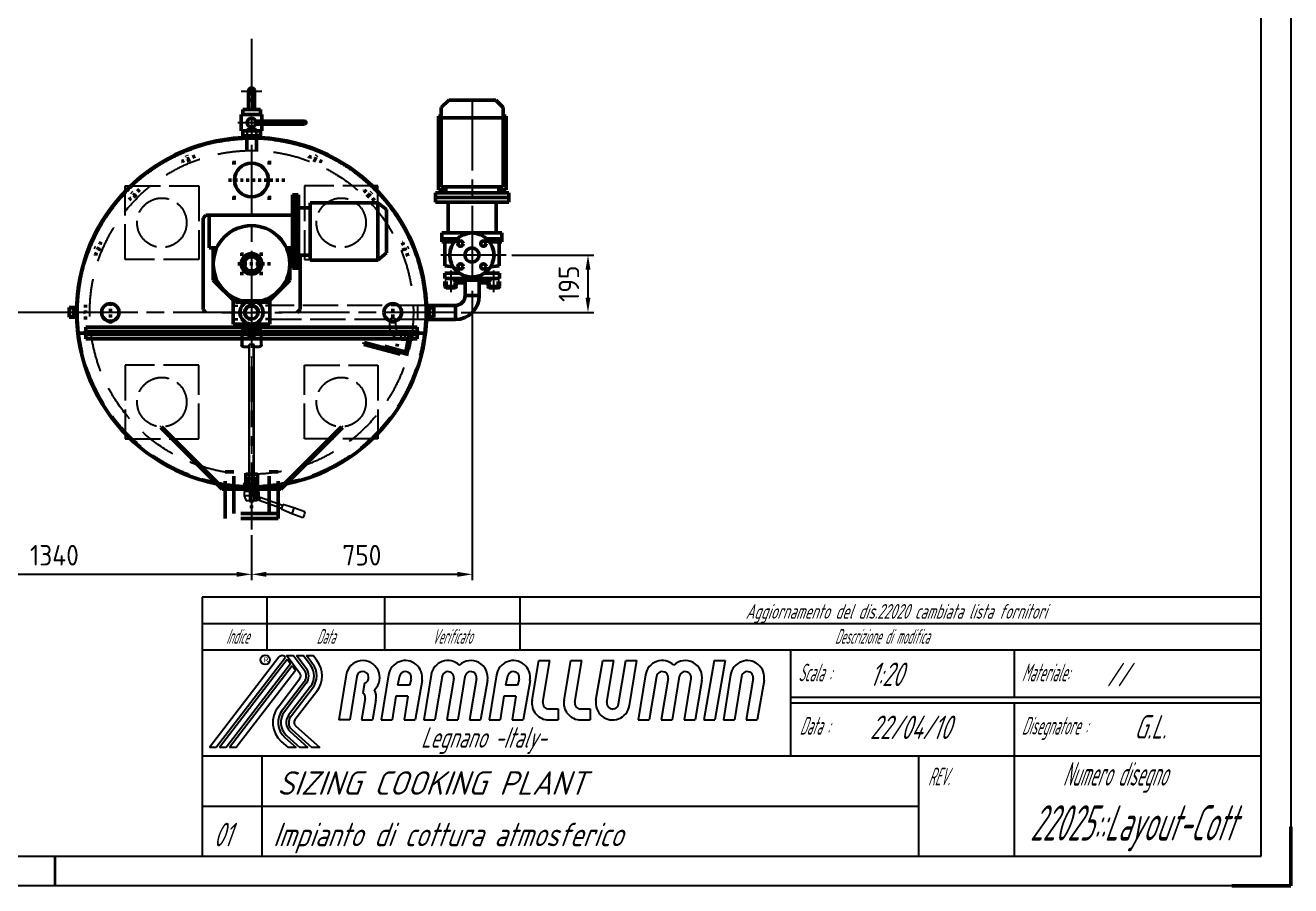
# Model space of a CAD drawing. Header units: millimetres. Extents: x 0 to 8400, y 0 to 5940.
# Drawn here: x 4099 to 8400, y 0 to 2924 of the extents above; entities that cross this region are included whole.
import ezdxf
from ezdxf.enums import TextEntityAlignment as Align

# ---------------------------------------------------------------- set-up
doc = ezdxf.new("R2010")
doc.units = ezdxf.units.MM
doc.header["$LTSCALE"] = 20
for name, pattern in [('AM_ISO02W050', [7.5, 6, -1.5]), ('AM_ISO08W050', [18, 12, -1.5, 3, -1.5]), ('AM_ISO08W050x2', [9, 6, -0.75, 1.5, -0.75]), ('DAPIANO', [0]), ('DASHDOT', [1, 0.5, -0.25, 0, -0.25]), ('HIDDEN', [9.525, 6.35, -3.175])]:
    doc.linetypes.add(name, pattern=pattern)
for name, color, linetype, lineweight in [('AM_0', 7, 'Continuous', 50), ('AM_3', 6, 'AM_ISO02W050', 25), ('AM_5', 3, 'Continuous', 25), ('AM_7', 4, 'AM_ISO08W050', 25), ('AM_8', 1, 'Continuous', 25), ('AM_BOR', 7, 'Continuous', 50), ('INGLESE', 7, 'Continuous', 50)]:
    doc.layers.add(name, color=color, linetype=linetype, lineweight=lineweight)
doc.styles.get("Standard").update_dxf_attribs({"font": 'ISOCP.SHX'})
doc.dimstyles.new('AM_ISO$0', dxfattribs={"dimtxt": 3.5, "dimasz": 2.5, "dimexe": 1, "dimexo": 1, "dimgap": 1.5, "dimtad": 1, "dimdsep": 46, "dimtxsty": 'Standard', "dimcen": 0, "dimclrd": 256, "dimclre": 256, "dimclrt": 2, "dimadec": 0, "dimazin": 2, "dimtp": 0.1, "dimtm": 0.1, "dimtfac": 0.71, "dimtdec": 3, "dimtmove": 0, "dimatfit": 3, "dimfxl": 1, "dimlwd": -1, "dimlwe": -1, "dimarcsym": 1})

# ---------------------------------------------------------------- blocks, each defined once
blk = doc.blocks.new('AM_TMP2')
at = {"layer": 'AM_0', "color": 3, "linetype": 'HIDDEN'}
for p, q in [((4044, 2540.89), (4044, 2382.39)), ((4224, 2540.89), (4044, 2540.89)), ((4224, 2540.89), (4224, 2382.39)), ((4224, 2523.89), (4044, 2523.89)), ((4074, 2523.89), (4074, 2382.39)), ((4194, 2523.89), (4194, 2382.39)), ((4074, 2432.39), (4044, 2432.39)), ((4194, 2432.39), (4224, 2432.39)), ((4074, 2382.39), (4044, 2382.39)), ((4194, 2382.39), (4224, 2382.39))]:
    blk.add_line(p, q, dxfattribs=at)
at = {"layer": 'AM_0', "color": 3, "linetype": 'DASHDOT'}
for p, q in [((4155.38, 2425.43), (4104.65, 2425.43)), ((3654, 1877.93), (3654, 1802.93)), ((4614, 1877.93), (4614, 1802.93)), ((4107.12, 1707.93), (4095.87, 1707.93)), ((4101.5, 1713.55), (4101.5, 1702.3)), ((4172.12, 1707.93), (4160.87, 1707.93)), ((4166.5, 1713.55), (4166.5, 1702.3)), ((4198.27, 1675.43), (4085.18, 1675.43)), ((4107.12, 1642.93), (4095.87, 1642.93)), ((4101.5, 1648.55), (4101.5, 1637.3)), ((4172.12, 1642.93), (4160.87, 1642.93)), ((4166.5, 1648.55), (4166.5, 1637.3)), ((4080.87, 1450.43), (4067.12, 1450.43)), ((4074, 1457.3), (4074, 1443.55)), ((4200.87, 1450.43), (4187.12, 1450.43)), ((4194, 1457.3), (4194, 1443.55)), ((4246.7, 1390.43), (4050.95, 1390.43)), ((4074, 1337.3), (4074, 1323.55)), ((4194, 1337.3), (4194, 1323.55)), ((4080.87, 1330.43), (4067.12, 1330.43)), ((4200.87, 1330.43), (4187.12, 1330.43))]:
    blk.add_line(p, q, dxfattribs=at)
at = {"layer": 'AM_0', "color": 3, "linetype": 'Continuous'}
for p, q in [((4119, 2435.43), (4119, 2405.43)), ((4149, 2435.43), (4119, 2435.43)), ((4149, 2435.43), (4149, 2405.43)), ((4149, 2405.43), (4119, 2405.43)), ((4724.87, 1910.43), (3543.13, 1910.43)), ((4699, 1840.43), (4699, 1842.25)), ((4729, 1840.43), (4729, 1842.39))]:
    blk.add_line(p, q, dxfattribs=at)
at = {"layer": 'AM_0', "color": 1, "linetype": 'Continuous'}
for p, q in [((4697.33, 1930.43), (3570.67, 1930.43)), ((3570.67, 1930.43), (3570.67, 1890.43)), ((3570.67, 1915.43), (4697.33, 1915.43)), ((3570.67, 1905.43), (4697.33, 1905.43)), ((3597.33, 1915.43), (3597.33, 1905.43)), ((3630.67, 1915.43), (3630.67, 1905.43)), ((3664, 1915.43), (3664, 1905.43)), ((3697.33, 1915.43), (3697.33, 1905.43)), ((3730.67, 1915.43), (3730.67, 1905.43)), ((3764, 1915.43), (3764, 1905.43)), ((3797.33, 1915.43), (3797.33, 1905.43)), ((3830.67, 1915.43), (3830.67, 1905.43)), ((3864, 1915.43), (3864, 1905.43)), ((3897.33, 1915.43), (3897.33, 1905.43)), ((3930.67, 1915.43), (3930.67, 1905.43)), ((3964, 1915.43), (3964, 1905.43)), ((3997.33, 1915.43), (3997.33, 1905.43)), ((4030.67, 1915.43), (4030.67, 1905.43)), ((4064, 1915.43), (4064, 1905.43)), ((4097.33, 1915.43), (4097.33, 1905.43)), ((4130.67, 1915.43), (4130.67, 1905.43)), ((4164, 1915.43), (4164, 1905.43)), ((4197.33, 1915.43), (4197.33, 1905.43)), ((4230.67, 1915.43), (4230.67, 1905.43)), ((4264, 1915.43), (4264, 1905.43)), ((4297.33, 1915.43), (4297.33, 1905.43)), ((4330.67, 1915.43), (4330.67, 1905.43)), ((4364, 1915.43), (4364, 1905.43)), ((4397.33, 1915.43), (4397.33, 1905.43)), ((4430.67, 1915.43), (4430.67, 1905.43)), ((4464, 1915.43), (4464, 1905.43)), ((4497.33, 1915.43), (4497.33, 1905.43)), ((4530.67, 1915.43), (4530.67, 1905.43)), ((4564, 1915.43), (4564, 1905.43)), ((4597.33, 1915.43), (4597.33, 1905.43)), ((4630.67, 1915.43), (4630.67, 1905.43)), ((4664, 1915.43), (4664, 1905.43)), ((4697.33, 1930.43), (4697.33, 1890.43)), ((3570.67, 1890.43), (4697.33, 1890.43))]:
    blk.add_line(p, q, dxfattribs=at)
at = {"layer": 'AM_0', "color": 3, "linetype": 'Continuous'}
for centre, radius in [((4134, 1840.43), 595), ((4134, 2425.43), 5), ((3654, 1840.43), 30), ((4614, 1840.43), 30), ((4134, 1675.43), 30), ((4134, 1390.43), 57.5)]:
    blk.add_circle(centre, radius, dxfattribs=at)
at = {"layer": 'AM_0', "color": 3, "linetype": 'HIDDEN'}
blk.add_circle((4134, 1840.43), 593, dxfattribs=at)
at = {"layer": 'AM_0', "color": 1, "linetype": 'Continuous'}
for centre, start, end in [((3570.67, 1910.43), 90, 270), ((4697.33, 1910.43), 270, 90)]:
    blk.add_arc(centre, 5, start, end, dxfattribs=at)
blk = doc.blocks.new('L')
at = {"layer": 'AM_0', "color": 3, "linetype": 'Continuous'}
for p, q in [((3979, 1840.43), (3969, 1830.43)), ((3969, 1645.43), (3969, 1830.43)), ((4299, 1830.43), (4289, 1840.43)), ((4299, 1520.43), (4299, 1830.43)), ((4004, 1730.43), (4079, 1805.43)), ((4189, 1805.43), (4079, 1805.43)), ((4189, 1805.43), (4264, 1730.43)), ((4004, 1620.43), (4004, 1730.43)), ((4264, 1620.43), (4264, 1730.43)), ((3974.97, 1440.43), (3974.97, 1690.43)), ((3975, 1690.43), (3995, 1690.43)), ((3984.97, 1440.43), (3984.97, 1690.43)), ((3995, 1440.43), (3995, 1690.43)), ((3674.97, 1638.28), (3704.97, 1662.43)), ((3674.97, 1490.43), (3674.97, 1638.28)), ((3704.97, 1662.43), (3934.97, 1662.43)), ((3704.97, 1662.43), (3704.97, 1468.43)), ((3934.97, 1468.43), (3934.97, 1662.43)), ((3934.97, 1645.43), (3974.97, 1645.43)), ((3995, 1620.43), (4016.21, 1620.43)), ((4251.79, 1620.43), (4278, 1620.43)), ((4278, 1510.43), (4278, 1620.43)), ((3995, 1510.43), (4289, 1510.43)), ((3995, 1510.43), (4278, 1510.43)), ((4299, 1520.43), (4289, 1510.43)), ((4299, 1520.43), (4289, 1510.43)), ((3704.97, 1468.43), (3674.97, 1490.43)), ((3704.97, 1468.43), (3934.97, 1468.43)), ((3934.97, 1485.43), (3974.97, 1485.43)), ((3975, 1440.43), (3995, 1440.43))]:
    blk.add_line(p, q, dxfattribs=at)
for radius in [130, 35, 25, 25]:
    blk.add_circle((4134, 1675.43), radius, dxfattribs=at)
blk = doc.blocks.new('GH1')
at = {"layer": 'AM_0', "color": 1, "linetype": 'Continuous'}
for p, q in [((3825.4, 1448.84), (3828.23, 1451.67)), ((3825.4, 1448.84), (4034, 1240.24)), ((3828.23, 1451.67), (4034.48, 1245.42)), ((4233.51, 1245.42), (4439.77, 1451.67)), ((4234, 1240.24), (4442.6, 1448.84)), ((4439.77, 1451.67), (4442.6, 1448.84)), ((4234, 1240.24), (4034, 1240.24)), ((4230.68, 1244.24), (4037.31, 1244.24))]:
    blk.add_line(p, q, dxfattribs=at)
at = {"layer": 'AM_0', "color": 1, "linetype": 'DASHDOT'}
blk.add_line((4134, 1265.2), (4134, 1175.52), dxfattribs=at)
at = {"layer": 'AM_0', "color": 1, "linetype": 'HIDDEN'}
for p, q in [((4124, 1244.24), (4124, 1240.24)), ((4144, 1244.24), (4144, 1240.24))]:
    blk.add_line(p, q, dxfattribs=at)
at = {"layer": 'AM_0', "color": 1, "linetype": 'Continuous'}
for centre, start, end in [((4037.31, 1248.24), 225, 270), ((4230.68, 1248.24), 270, 315)]:
    blk.add_arc(centre, 4, start, end, dxfattribs=at)
blk = doc.blocks.new('GHJ1')
at = {"color": 1}
for p, q in [((4169, 1776.93), (4099, 1776.93)), ((4099, 1776.93), (4099, 1771.93)), ((4099, 1771.93), (4169, 1771.93)), ((4099, 1729.93), (4099, 1771.93)), ((4103, 1729.93), (4103, 1771.93)), ((4123, 1767.93), (4123, 1771.93)), ((4145, 1767.93), (4123, 1767.93)), ((4123, 1763.93), (4123, 1767.93)), ((4145, 1763.93), (4123, 1763.93)), ((4123, 1759.93), (4123, 1763.93)), ((4145, 1771.93), (4145, 1767.93)), ((4145, 1767.93), (4145, 1763.93)), ((4145, 1763.93), (4145, 1759.93)), ((4165, 1771.93), (4165, 1729.93)), ((4169, 1771.93), (4169, 1776.93)), ((4169, 1771.93), (4169, 1729.93)), ((4125.5, 1725.93), (4107, 1725.93)), ((4125.5, 1721.93), (4107, 1721.93)), ((4145, 1759.93), (4123, 1759.93)), ((4123, 1757.93), (4123, 1759.93)), ((4145, 1757.93), (4123, 1757.93)), ((4125.5, 1236.93), (4125.5, 1730.93)), ((4125.5, 1730.93), (4142.5, 1730.93)), ((4129, 1751.93), (4129, 1757.93)), ((4139, 1751.93), (4129, 1751.93)), ((4139, 1757.93), (4139, 1751.93)), ((4142.5, 1236.93), (4142.5, 1730.93)), ((4161, 1725.93), (4142.5, 1725.93)), ((4161, 1721.93), (4142.5, 1721.93)), ((4145, 1759.93), (4145, 1757.93)), ((4141, 1251.93), (4127, 1251.93)), ((4029.22, 1183.96), (4104.5, 1211.03)), ((4104.5, 1211.03), (4107.88, 1201.61)), ((4104.84, 1210.08), (4110.75, 1212.2)), ((4105.18, 1209.14), (4111.09, 1211.26)), ((4107.21, 1203.49), (4113.12, 1205.61)), ((4107.55, 1202.55), (4113.46, 1204.67)), ((4109, 1231.93), (4159, 1231.93)), ((4109, 1231.93), (4109, 1216.93)), ((4109, 1216.93), (4159, 1216.93)), ((4109, 1216.93), (4115.19, 1199.93)), ((4142.5, 1236.93), (4125.5, 1236.93)), ((4125.5, 1236.93), (4125.5, 1231.93)), ((4142.5, 1231.93), (4125.5, 1231.93)), ((4142.5, 1236.93), (4142.5, 1231.93)), ((4159, 1216.93), (4152.81, 1199.93)), ((4159, 1231.93), (4159, 1216.93)), ((3953.02, 1162.42), (3990.19, 1175.78)), ((3990.19, 1175.78), (4028.03, 1187.26)), ((3990.19, 1175.78), (3997.29, 1156.02)), ((3997.29, 1156.02), (4033.78, 1171.26)), ((4028.03, 1187.26), (4033.78, 1171.26)), ((4032.6, 1174.55), (4107.88, 1201.61)), ((4115.19, 1199.93), (4152.81, 1199.93)), ((4126.5, 1197.43), (4126.5, 1199.93)), ((4126.5, 1197.43), (4141.5, 1197.43)), ((4141.5, 1197.43), (4141.5, 1199.93)), ((3960.12, 1142.66), (3997.29, 1156.02))]:
    blk.add_line(p, q, dxfattribs=at)
blk.add_circle((4134, 1224.43), 3, dxfattribs=at)
for centre, radius, start, end in [((4107, 1729.93), 8, 180, 270), ((4107, 1729.93), 4, 180, 270), ((4161, 1729.93), 4, 270, 0), ((4161, 1729.93), 8, 270, 0), ((4007.98, 1171.02), 55.63, 188.8895, 210.6466)]:
    blk.add_arc(centre, radius, start, end, dxfattribs=at)
at = {"layer": 'AM_0', "color": 1, "linetype": 'Continuous'}
blk.add_line((4142.5, 1776.93), (4125.5, 1776.93), dxfattribs=at)
at = {"layer": 'AM_3', "color": 1}
for p, q in [((4127, 1236.93), (4127, 1730.93)), ((4141, 1236.93), (4141, 1730.93)), ((4109, 1227.43), (4126.5, 1227.43)), ((4109, 1226.43), (4126.5, 1226.43)), ((4109, 1222.43), (4126.5, 1222.43)), ((4109, 1221.43), (4126.5, 1221.43)), ((4110.74, 1212.2), (4126.5, 1217.86)), ((4111.08, 1211.26), (4126.5, 1216.8)), ((4113.11, 1205.61), (4126.5, 1210.42)), ((4113.45, 1204.67), (4126.5, 1209.36)), ((4118.96, 1215.15), (4121.66, 1207.62)), ((4126.5, 1231.93), (4126.5, 1199.93)), ((4141.5, 1231.93), (4141.5, 1199.93))]:
    blk.add_line(p, q, dxfattribs=at)
at = {"layer": 'AM_7'}
blk.add_line((4104.03, 1205.54), (4128.25, 1214.24), dxfattribs=at)
at = {"layer": 'AM_7', "color": 1}
for p, q in [((4107.12, 1224.43), (4139.58, 1224.43)), ((4134, 1199), (4134, 1231.93))]:
    blk.add_line(p, q, dxfattribs=at)
at = {"layer": 'AM_8'}
for points in [[(4125.5, 1725.93), (4120.5, 1725.93), (4125.5, 1730.93)], [(4125.5, 1721.93), (4125.5, 1716.93), (4120.5, 1721.93)], [(4142.5, 1725.93), (4142.5, 1730.93), (4147.5, 1725.93)], [(4142.5, 1721.93), (4147.5, 1721.93), (4142.5, 1716.93)]]:
    blk.add_solid(points, dxfattribs=at)
blk = doc.blocks.new('Gemini P')
at = {"color": 1}
for p, q in [((39.5, 16), (48, 16)), ((48, -35), (48, 35)), ((48, 35), (55, 35)), ((55, -35), (55, 35)), ((55, 15), (60, 15)), ((60, 7.5), (55, 7.5)), ((60, 15), (60, -15)), ((60, 7.5), (63.5, 7.5)), ((63.5, 7.5), (63.5, -7.5)), ((63.5, 5.5), (79.5, 5.5)), ((63.5, 5.5), (79.5, -5.5)), ((63.5, -5.5), (79.5, 5.5)), ((79.5, -5.5), (79.5, 5.5)), ((39.5, -16), (48, -16)), ((48, -35), (55, -35)), ((60, -7.5), (55, -7.5)), ((60, -15), (55, -15)), ((63.5, -7.5), (60, -7.5)), ((63.5, -5.5), (79.5, -5.5))]:
    blk.add_line(p, q, dxfattribs=at)
for radius in [39.5, 22]:
    blk.add_circle((0, 0), radius, dxfattribs=at)
blk.add_arc((0, 0), 24, 90, 0, dxfattribs=at)
at = {"layer": 'AM_0', "color": 1, "linetype": 'Continuous'}
for p, q in [((39.5, 62.5), (-39.5, 62.5)), ((-39.5, -62.5), (-39.5, 62.5)), ((39.5, -62.5), (39.5, 62.5)), ((39.5, -62.5), (-39.5, -62.5))]:
    blk.add_line(p, q, dxfattribs=at)
at = {"layer": 'AM_3', "color": 1}
for p, q in [((-24, 62.5), (-24, 47.1)), ((-22, 62.5), (-22, 47.1)), ((22, 62.5), (22, 47.1)), ((24, 62.5), (24, 47.1)), ((-24, -62.5), (-24, -47.1)), ((-22, -62.5), (-22, -47.1)), ((22, -62.5), (22, -47.1)), ((24, -62.5), (24, -47.1))]:
    blk.add_line(p, q, dxfattribs=at)
at = {"layer": 'AM_7', "linetype": 'AM_ISO08W050x2'}
for p, q in [((0, -100.5), (0, 104.2)), ((0, 0), (113.6, 0)), ((45.3, 25), (60.9, 25)), ((45.3, -25), (60.9, -25))]:
    blk.add_line(p, q, dxfattribs=at)
blk = doc.blocks.new('AM_TMP28')
at = {"layer": 'AM_0', "color": 2}
for p, q in [((4804, 2561.4), (4779, 2536.4)), ((4804, 2561.4), (4964, 2561.4)), ((4964, 2561.4), (4989, 2536.4)), ((4769, 2507.4), (4779, 2507.4)), ((4769, 2507.4), (4769, 2257.4)), ((4779, 2536.4), (4779, 2267.4)), ((4779, 2501.4), (4989, 2501.4)), ((4989, 2536.4), (4989, 2267.4)), ((4999, 2507.4), (4989, 2507.4)), ((4999, 2507.4), (4999, 2257.4)), ((4759, 2247.4), (4759, 2231.4)), ((4759, 2247.4), (5009, 2247.4)), ((4769, 2257.4), (4794, 2257.4)), ((4779, 2267.4), (4989, 2267.4)), ((4794, 2267.4), (4794, 2247.4)), ((4974, 2267.4), (4974, 2247.4)), ((4999, 2257.4), (4974, 2257.4)), ((5009, 2247.4), (5009, 2231.4)), ((4759, 2231.4), (5009, 2231.4)), ((4759, 2215.4), (4759, 2231.4)), ((4759, 2215.4), (5009, 2215.4)), ((4802, 2215.4), (4802, 2110.4)), ((4966, 2110.4), (4966, 2215.4)), ((5009, 2215.4), (5009, 2231.4)), ((4781.1, 2110.4), (4781.1, 2080.4)), ((4781.1, 2110.4), (4985.1, 2110.4)), ((4985.1, 2110.4), (4985.1, 2080.4)), ((4781.1, 2090.4), (4832.1, 2090.4)), ((4781.1, 2085.4), (4827.2, 2085.4)), ((4781.1, 2080.4), (4823.1, 2080.4)), ((4791.1, 2080.4), (4791.1, 1998.8)), ((4934.1, 2090.4), (4985.1, 2090.4)), ((4939, 2085.4), (4985.1, 2085.4)), ((4943.1, 2080.4), (4985.1, 2080.4)), ((4975.1, 2080.4), (4975.1, 1998.8)), ((4819.9, 1995.1), (4791.1, 1998.8)), ((4946.3, 1995.1), (4975.1, 1998.8)), ((4791.5, 1973.4), (4791.5, 1955.4)), ((4791.5, 1973.4), (4840.9, 1973.4)), ((4791.5, 1955.4), (4976.5, 1955.4)), ((4791.5, 1945.4), (4791.5, 1928.4)), ((4791.5, 1945.4), (4795.5, 1945.4)), ((4795.5, 1945.4), (4795.5, 1930.4)), ((4824, 1953.4), (4824, 1945.4)), ((4824, 1953.4), (4944, 1953.4)), ((4824, 1945.4), (4860, 1945.4)), ((4826, 1941.4), (4826, 1930.4)), ((4830, 1939.4), (4830, 1928.4)), ((4832, 1941.4), (4860, 1941.4)), ((4843.5, 1945.4), (4843.5, 1941.4)), ((4860, 1897.4), (4860, 1953.4)), ((4860, 1950.4), (4908, 1950.4)), ((4908, 1897.4), (4908, 1953.4)), ((4908, 1945.4), (4944, 1945.4)), ((4908, 1941.4), (4936, 1941.4)), ((4924.5, 1945.4), (4924.5, 1941.4)), ((4925.3, 1973.4), (4976.5, 1973.4)), ((4938, 1939.4), (4938, 1928.4)), ((4942, 1941.4), (4942, 1930.4)), ((4944, 1953.4), (4944, 1945.4)), ((4972.5, 1945.4), (4972.5, 1930.4)), ((4972.5, 1945.4), (4976.5, 1945.4)), ((4976.5, 1973.4), (4976.5, 1955.4)), ((4976.5, 1945.4), (4976.5, 1928.4)), ((4795.5, 1924.4), (4826, 1924.4)), ((4797.5, 1928.4), (4824, 1928.4)), ((4860, 1897.4), (4908, 1897.4)), ((4942, 1924.4), (4972.5, 1924.4)), ((4944, 1928.4), (4970.5, 1928.4)), ((4827, 1864.4), (4728.5, 1864.4)), ((4827, 1864.4), (4827, 1816.4)), ((4827, 1816.4), (4728.5, 1816.4))]:
    blk.add_line(p, q, dxfattribs=at)
for centre, radius in [((4883.1, 2035.5), 75), ((4844.2, 2074.3), 9), ((4922, 2074.3), 9), ((4883.1, 2035.5), 24), ((4844.2, 1996.6), 9), ((4922, 1996.6), 9)]:
    blk.add_circle(centre, radius, dxfattribs=at)
for centre, radius, start, end in [((4830, 1941.4), 4, 90, 180), ((4832, 1939.4), 2, 90, 180), ((4936, 1939.4), 2, 0, 90), ((4938, 1941.4), 4, 0, 90), ((4795.5, 1928.4), 4, 180, 270), ((4797.5, 1930.4), 2, 180, 270), ((4824, 1930.4), 2, 270, 0), ((4826, 1928.4), 4, 270, 0), ((4827, 1897.4), 33, 270, 0), ((4827, 1897.4), 81, 270, 0), ((4942, 1928.4), 4, 180, 270), ((4944, 1930.4), 2, 180, 270), ((4970.5, 1930.4), 2, 270, 0), ((4972.5, 1928.4), 4, 270, 0)]:
    blk.add_arc(centre, radius, start, end, dxfattribs=at)
at = {"layer": 'AM_3', "color": 1}
for p, q in [((4728.5, 1864.4), (4196.5, 1864.4)), ((4603.5, 1816.4), (4196.5, 1816.4)), ((4603.5, 1788.4), (4603.5, 1816.4)), ((4624.5, 1788.4), (4624.5, 1816.4)), ((4728.5, 1816.4), (4624.5, 1816.4)), ((4603.5, 1788.4), (4624.5, 1788.4)), ((4642, 1746.9), (4642, 1773.9)), ((4642, 1773.9), (4667, 1773.9)), ((4642, 1770.9), (4667, 1770.9)), ((4642, 1769.9), (4667, 1769.9)), ((4655, 1770.9), (4655, 1749.9)), ((4681, 1774.3), (4667, 1774.3)), ((4667, 1774.3), (4667, 1746.6)), ((4667, 1746.9), (4667, 1773.9)), ((4681, 1767.3), (4667, 1767.3)), ((4681, 1774.3), (4681, 1746.6)), ((4681, 1770.9), (4693, 1770.9)), ((4681, 1769.9), (4693, 1769.9)), ((4693, 1770.9), (4693, 1749.9)), ((4642, 1750.9), (4667, 1750.9)), ((4642, 1749.9), (4667, 1749.9)), ((4642, 1746.9), (4667, 1746.9)), ((4681, 1753.5), (4667, 1753.5)), ((4681, 1746.6), (4667, 1746.6)), ((4681, 1750.9), (4693, 1750.9)), ((4681, 1749.9), (4693, 1749.9))]:
    blk.add_line(p, q, dxfattribs=at)
for centre, radius, start, end in [((4614, 1805.6), 15.1, 45.7691, 134.231), ((4642, 1788.4), 38.5, 180, 270), ((4642, 1788.4), 17.5, 180, 270)]:
    blk.add_arc(centre, radius, start, end, dxfattribs=at)
at = {"layer": 'AM_7'}
for p, q in [((4884, 2562.6), (4884, 1933.3)), ((4998.9, 2035.5), (4777, 2035.5)), ((4811.5, 1982.8), (4811.5, 1908.7)), ((4956.5, 1982.8), (4956.5, 1908.7))]:
    blk.add_line(p, q, dxfattribs=at)
at = {"rotation": 270}
blk.add_blockref('Gemini P', (4134, 1840.4), dxfattribs=at)
blk = doc.blocks.new('AM_TMP211')
at = {"layer": 'AM_0', "color": 3, "linetype": 'HIDDEN'}
for p, q in [((4117.5, 1240.43), (4117.5, 1293.68)), ((4150.5, 1240.43), (4150.5, 1293.68))]:
    blk.add_line(p, q, dxfattribs=at)
at = {"layer": 'AM_0', "color": 2, "linetype": 'Continuous'}
for p, q in [((4099, 1222.93), (4169, 1222.93)), ((4099, 1222.93), (4099, 1167.93)), ((4104, 1240.43), (4164, 1240.43)), ((4104, 1240.43), (4104, 1222.93)), ((4164, 1240.43), (4164, 1222.93)), ((4169, 1222.93), (4169, 1200.43)), ((4099, 1167.93), (4169, 1167.93)), ((4104, 1167.93), (4104, 1150.43)), ((4314, 1190.43), (4148.14, 1190.43)), ((4314, 1200.43), (4149, 1200.43)), ((4164, 1167.93), (4164, 1150.43)), ((4169, 1190.43), (4169, 1167.93)), ((4104, 1150.43), (4164, 1150.43)), ((4152.86, 1150.43), (4115.14, 1150.43)), ((4123.5, 1150.43), (4123.5, 1088.156)), ((4144.5, 1118.656), (4123.5, 1118.656)), ((4144.5, 1150.43), (4144.5, 1088.156))]:
    blk.add_line(p, q, dxfattribs=at)
at = {"layer": 'AM_0', "color": 7, "linetype": 'Continuous'}
for p, q in [((4117.5, 1240.43), (4150.5, 1240.43)), ((4117.5, 1220.43), (4150.5, 1220.43))]:
    blk.add_line(p, q, dxfattribs=at)
at = {"layer": 'AM_0', "color": 2, "linetype": 'Continuous'}
for centre, radius in [((4134, 1195.43), 15), ((4134, 1088.156), 10.5)]:
    blk.add_circle(centre, radius, dxfattribs=at)
blk.add_arc((4314, 1195.43), 5, 272.335, 87.6651, dxfattribs=at)
at = {"layer": 'AM_3', "color": 1}
for p, q in [((4117.5, 1220.43), (4117.5, 1240.43)), ((4117.5, 1220.43), (4117.5, 1240.43)), ((4117.5, 1220.43), (4150.5, 1220.43)), ((4119.5, 1220.43), (4119.5, 1240.43)), ((4119.5, 1220.43), (4119.5, 1240.43)), ((4148.5, 1220.43), (4148.5, 1240.43)), ((4148.5, 1220.43), (4148.5, 1240.43)), ((4150.5, 1220.43), (4150.5, 1240.43)), ((4150.5, 1220.43), (4150.5, 1240.43))]:
    blk.add_line(p, q, dxfattribs=at)
at = {"layer": 'AM_7'}
for p, q in [((4087.45, 1195.43), (4171.03, 1195.43)), ((4099, 1088.156), (4169, 1088.156))]:
    blk.add_line(p, q, dxfattribs=at)
blk = doc.blocks.new('AM_TMP29')
at = {"color": 2}
for p, q in [((3252.3, 1688.5), (3277.3, 1688.5)), ((3482.3, 1688.5), (3457.3, 1688.5))]:
    blk.add_line(p, q, dxfattribs=at)
at = {"layer": 'AM_0', "color": 2, "linetype": 'Continuous'}
for p, q in [((3342.4, 2175.9), (3342.4, 1990.4)), ((3390.4, 2175.9), (3390.4, 1990.4)), ((3273.9, 2000.4), (3273.9, 2017.4)), ((3273.9, 2000.4), (3277.9, 2000.4)), ((3274.8, 1990.5), (3459.8, 1990.5)), ((3274.8, 1972.5), (3274.8, 1990.5)), ((3277.9, 2021.4), (3308.4, 2021.4)), ((3277.9, 2000.4), (3277.9, 2015.4)), ((3279.9, 2017.4), (3306.4, 2017.4)), ((3306.4, 1990.4), (3306.4, 2000.4)), ((3306.4, 2000.4), (3342.4, 2000.4)), ((3308.4, 2004.4), (3308.4, 2015.4)), ((3312.4, 2006.4), (3312.4, 2017.4)), ((3314.4, 2004.4), (3342.4, 2004.4)), ((3325.9, 2000.4), (3325.9, 2004.4)), ((3342.4, 1995.4), (3390.4, 1995.4)), ((3390.4, 2004.4), (3418.4, 2004.4)), ((3390.4, 2000.4), (3426.4, 2000.4)), ((3406.9, 2000.4), (3406.9, 2004.4)), ((3420.4, 2006.4), (3420.4, 2017.4)), ((3424.4, 2021.4), (3454.9, 2021.4)), ((3424.4, 2004.4), (3424.4, 2015.4)), ((3426.4, 2017.4), (3452.9, 2017.4)), ((3426.4, 1990.4), (3426.4, 2000.4)), ((3454.9, 2000.4), (3454.9, 2015.4)), ((3454.9, 2000.4), (3458.9, 2000.4)), ((3458.9, 2000.4), (3458.9, 2017.4)), ((3459.8, 1972.5), (3459.8, 1990.5)), ((3303.2, 1950.8), (3274.4, 1947.1)), ((3274.4, 1865.4), (3274.4, 1947.1)), ((3274.8, 1972.5), (3324.2, 1972.5)), ((3408.6, 1972.5), (3459.8, 1972.5)), ((3429.6, 1950.8), (3458.4, 1947.1)), ((3458.4, 1865.4), (3458.4, 1947.1)), ((3264.4, 1835.4), (3264.4, 1865.4)), ((3264.4, 1865.4), (3306.4, 1865.4)), ((3264.4, 1860.4), (3310.5, 1860.4)), ((3264.4, 1855.4), (3315.4, 1855.4)), ((3417.4, 1855.4), (3468.4, 1855.4)), ((3422.3, 1860.4), (3468.4, 1860.4)), ((3426.4, 1865.4), (3468.4, 1865.4)), ((3468.4, 1835.4), (3468.4, 1865.4)), ((3264.4, 1835.4), (3468.4, 1835.4)), ((3285.3, 1730.5), (3285.3, 1835.4)), ((3449.3, 1835.4), (3449.3, 1730.5)), ((3242.3, 1730.5), (3492.3, 1730.5)), ((3242.3, 1730.5), (3242.3, 1714.5)), ((3492.3, 1730.5), (3492.3, 1714.5)), ((3242.3, 1714.5), (3492.3, 1714.5)), ((3242.3, 1698.5), (3242.3, 1714.5)), ((3242.3, 1698.5), (3492.3, 1698.5)), ((3252.3, 1438.5), (3252.3, 1688.5)), ((3262.3, 1409.5), (3262.3, 1678.5)), ((3262.3, 1678.5), (3472.3, 1678.5)), ((3277.3, 1678.5), (3277.3, 1698.5)), ((3457.3, 1678.5), (3457.3, 1698.5)), ((3472.3, 1409.5), (3472.3, 1678.5)), ((3482.3, 1438.5), (3482.3, 1688.5)), ((3492.3, 1698.5), (3492.3, 1714.5)), ((3252.3, 1438.5), (3262.3, 1438.5)), ((3262.3, 1444.5), (3472.3, 1444.5)), ((3482.3, 1438.5), (3472.3, 1438.5)), ((3287.3, 1384.5), (3262.3, 1409.5)), ((3287.3, 1384.5), (3447.3, 1384.5)), ((3447.3, 1384.5), (3472.3, 1409.5))]:
    blk.add_line(p, q, dxfattribs=at)
for centre, radius in [((3366.4, 1910.4), 75), ((3327.5, 1949.3), 9), ((3405.3, 1949.3), 9), ((3366.4, 1910.4), 24), ((3327.5, 1871.5), 9), ((3405.3, 1871.5), 9)]:
    blk.add_circle(centre, radius, dxfattribs=at)
for centre, radius, start, end in [((3277.9, 2017.4), 4, 90, 180), ((3279.9, 2015.4), 2, 90, 180), ((3306.4, 2015.4), 2, 0, 90), ((3308.4, 2017.4), 4, 0, 90), ((3312.4, 2004.4), 4, 180, 270), ((3314.4, 2006.4), 2, 180, 270), ((3418.4, 2006.4), 2, 270, 0), ((3424.4, 2017.4), 4, 90, 180), ((3420.4, 2004.4), 4, 270, 0), ((3426.4, 2015.4), 2, 90, 180), ((3452.9, 2015.4), 2, 0, 90), ((3454.9, 2017.4), 4, 0, 90)]:
    blk.add_arc(centre, radius, start, end, dxfattribs=at)
at = {"layer": 'AM_7'}
for p, q in [((3293.9, 2004.7), (3293.9, 2037.2)), ((3438.9, 2004.7), (3438.9, 2037.2)), ((3366.4, 1164.2), (3366.4, 1997.4)), ((3482.2, 1910.4), (3260.3, 1910.4))]:
    blk.add_line(p, q, dxfattribs=at)
blk = doc.blocks.new('A3')
for p, q in [((415, 5), (415, 292)), ((5, 5), (415, 5))]:
    blk.add_line(p, q)
at = {"layer": 'AM_BOR', "color": 1, "lineweight": 25}
for p, q in [((420, 297), (420, 0)), ((420, 0), (0, 0))]:
    blk.add_line(p, q, dxfattribs=at)
at = {"layer": 'AM_BOR'}
for q in [(420, 10), (410, 0)]:
    blk.add_line((420, 0), q, dxfattribs=at)
at = {"layer": 'AM_BOR', "color": 2, "lineweight": 35}
blk.add_line((210, 0), (210, 5), dxfattribs=at)
blk = doc.blocks.new('RAMALLUMIN')
at = {"color": 7, "linetype": 'Continuous'}
for p, q in [((0, 44), (-180, 44)), ((-169, 44), (-169, 35)), ((-149, 44), (-149, 35)), ((-126, 44), (-126, 35)), ((0, 35), (-180, 35)), ((-80, 35), (-80, 17)), ((-42, 35), (-42, 27)), ((-123.93, 26.54), (-122.77, 33.25)), ((-122.77, 33.25), (-120.9, 33.25)), ((-122.08, 26.21), (-120.9, 33.25)), ((-118.5, 26.53), (-117.34, 33.25)), ((-117.34, 33.25), (-115.47, 33.25)), ((-116.65, 26.21), (-115.47, 33.25)), ((-113.07, 26.54), (-111.91, 33.25)), ((-111.91, 33.25), (-110.04, 33.25)), ((-111.22, 26.21), (-110.04, 33.25)), ((-109.24, 25.88), (-108.02, 33.25)), ((-108.02, 33.25), (-106.15, 33.25)), ((-107.39, 25.59), (-106.15, 33.25)), ((-92.96, 33.25), (-94.76, 23.17)), ((-92.96, 33.25), (-91.09, 33.25)), ((-91.09, 33.25), (-92.89, 23.17)), ((-155.54, 30.83), (-156.78, 23.17)), ((-153.69, 30.53), (-154.91, 23.17)), ((-148.31, 30.83), (-149.55, 23.17)), ((-146.45, 30.58), (-146.78, 29.06)), ((-144.49, 30.12), (-144.76, 29.06)), ((-141.08, 30.83), (-142.32, 23.17)), ((-139.23, 30.53), (-140.45, 23.17)), ((-137.24, 30.2), (-138.43, 23.17)), ((-135.34, 30.53), (-136.56, 23.17)), ((-133.36, 30.2), (-134.54, 23.17)), ((-129.96, 30.83), (-131.2, 23.17)), ((-128.11, 30.58), (-128.43, 29.06)), ((-126.14, 30.12), (-126.41, 29.06)), ((-104.64, 30.83), (-105.88, 23.17)), ((-102.79, 30.53), (-104.01, 23.17)), ((-100.81, 30.2), (-101.99, 23.17)), ((-98.91, 30.53), (-100.12, 23.17)), ((-96.92, 30.2), (-98.1, 23.17)), ((-90.18, 30.83), (-91.42, 23.17)), ((-88.33, 30.53), (-89.55, 23.17)), ((-86.35, 30.2), (-87.53, 23.17)), ((-152.41, 29.4), (-152.67, 27.78)), ((-144.76, 29.06), (-146.78, 29.06)), ((-142.63, 29.88), (-143.79, 23.17)), ((-131.51, 29.88), (-132.67, 23.17)), ((-126.41, 29.06), (-128.43, 29.06)), ((-124.28, 29.88), (-125.44, 23.17)), ((-95.07, 29.88), (-96.23, 23.17)), ((-84.5, 29.88), (-85.66, 23.17)), ((-152.3, 26.83), (-152.89, 23.17)), ((-150.46, 26.52), (-151.02, 23.17)), ((-147.08, 27.2), (-147.68, 23.17)), ((-145.06, 27.2), (-147.08, 27.2)), ((-145.06, 27.2), (-145.66, 23.17)), ((-128.73, 27.2), (-129.33, 23.17)), ((-126.71, 27.2), (-128.73, 27.2)), ((-126.71, 27.2), (-127.31, 23.17)), ((-42, 26), (-42, 0)), ((-121.09, 25.04), (-119.51, 25.04)), ((-119.51, 25.04), (-119.51, 23.17)), ((-115.66, 25.04), (-114.08, 25.04)), ((-114.08, 25.04), (-114.08, 23.17)), ((-154.91, 23.17), (-156.78, 23.17)), ((-152.89, 23.17), (-151.02, 23.17)), ((-149.55, 23.17), (-147.68, 23.17)), ((-145.66, 23.17), (-143.79, 23.17)), ((-142.32, 23.17), (-140.45, 23.17)), ((-138.43, 23.17), (-136.56, 23.17)), ((-134.54, 23.17), (-132.67, 23.17)), ((-131.2, 23.17), (-129.33, 23.17)), ((-127.31, 23.17), (-125.44, 23.17)), ((-121.09, 23.17), (-119.51, 23.17)), ((-115.66, 23.17), (-114.08, 23.17)), ((-105.88, 23.17), (-104.01, 23.17)), ((-101.99, 23.17), (-100.12, 23.17)), ((-98.1, 23.17), (-96.23, 23.17)), ((-94.76, 23.17), (-92.89, 23.17)), ((-91.42, 23.17), (-89.55, 23.17)), ((-87.53, 23.17), (-85.66, 23.17)), ((0, 17), (-180, 17)), ((-169.8, 0), (-169.8, 17)), ((-58.25, 17), (-58.25, 0))]:
    blk.add_line(p, q, dxfattribs=at)
at = {"linetype": 'DAPIANO'}
blk.add_line((-180, 44), (-180, 0), dxfattribs=at)
at = {"color": 3, "linetype": 'Continuous'}
for p, q in [((0, 39.5), (-180, 39.5)), ((-166.96, 33.81), (-178.74, 18.46)), ((-165.81, 33.8), (-177.59, 18.46)), ((-165.54, 33.45), (-177.05, 18.46)), ((-164.96, 32.7), (-175.89, 18.46)), ((-164.69, 32.34), (-175.35, 18.46)), ((-165.67, 34.09), (-164.52, 34.09)), ((-163.37, 31.08), (-165.67, 34.09)), ((-164.96, 32.7), (-165.54, 33.45)), ((-164.12, 31.59), (-164.69, 32.34)), ((-162.64, 31.63), (-164.52, 34.09)), ((-163.97, 34.09), (-162.83, 34.09)), ((-162.3, 31.9), (-163.97, 34.09)), ((-161.58, 32.45), (-162.83, 34.09)), ((-162.28, 34.09), (-161.13, 34.09)), ((-161.23, 32.72), (-162.28, 34.09)), ((-160.51, 33.27), (-161.13, 34.09)), ((-164.12, 31.59), (-174.2, 18.46)), ((-167.09, 25.36), (-163.37, 30.21)), ((-162.64, 29.66), (-166.37, 24.8)), ((-162.3, 29.39), (-166.02, 24.54)), ((-161.58, 28.83), (-165.3, 23.99)), ((-164.96, 23.72), (-161.23, 28.57)), ((-160.51, 28.01), (-164.24, 23.17)), ((0, 27), (-80, 27)), ((0, 26), (-80, 26)), ((-164.76, 21.52), (-161.38, 18.46)), ((-164.15, 22.19), (-160.02, 18.46)), ((-166.56, 19.52), (-165.39, 18.46)), ((-165.95, 20.2), (-164.03, 18.46)), ((-165.66, 20.52), (-163.38, 18.46)), ((-165.05, 21.2), (-162.02, 18.46)), ((-177.59, 18.46), (-178.74, 18.46)), ((-175.89, 18.46), (-177.05, 18.46)), ((-174.2, 18.46), (-175.35, 18.46)), ((-164.03, 18.46), (-165.39, 18.46)), ((-162.02, 18.46), (-163.38, 18.46)), ((-160.02, 18.46), (-161.38, 18.46)), ((-180, 8.5), (-58.25, 8.5))]:
    blk.add_line(p, q, dxfattribs=at)
blk.add_circle((-169.27, 33.38), 0.797, dxfattribs=at)
for centre, radius, start, end in [((-166.39, 33.38), 0.716, 37.0199, 142.98), ((-163.94, 30.65), 2.97, 322.454, 37.471), ((-163.94, 30.65), 3.41, 322.445, 37.4711), ((-163.94, 30.65), 4.32, 322.454, 37.4451), ((-163.94, 30.65), 0.714, 322.471, 37.437), ((-163.93, 30.65), 1.62, 322.481, 37.4257), ((-163.94, 30.65), 2.06, 322.479, 37.4362), ((-163.67, 22.73), 4.32, 142.447, 227.885), ((-163.67, 22.73), 3.41, 142.481, 227.842), ((-163.67, 22.73), 2.97, 142.472, 227.803), ((-163.67, 22.73), 2.06, 142.454, 227.876), ((-163.67, 22.73), 1.63, 142.445, 227.849), ((-163.67, 22.73), 0.722, 142.454, 227.902)]:
    blk.add_arc(centre, radius, start, end, dxfattribs=at)
at = {"color": 7, "linetype": 'Continuous'}
for centre, radius, start, end in [((-152.7, 30.37), 2.88, 313.405, 170.827), ((-145.47, 30.37), 2.88, 350.208, 170.835), ((-138.24, 30.37), 2.88, 47.375, 170.82), ((-134.35, 30.37), 2.88, 350.199, 132.556), ((-127.12, 30.37), 2.88, 350.208, 170.835), ((-101.8, 30.37), 2.88, 47.375, 170.82), ((-97.91, 30.37), 2.88, 350.208, 132.556), ((-87.34, 30.37), 2.88, 350.218, 170.81), ((-152.7, 30.37), 1.01, 286.495, 170.628), ((-145.47, 30.37), 1.01, 345.758, 168.018), ((-138.24, 30.37), 1.01, 350.428, 170.643), ((-134.35, 30.37), 1.01, 350.428, 170.634), ((-127.12, 30.37), 1.01, 345.758, 168.018), ((-101.8, 30.37), 1.01, 350.428, 170.634), ((-97.91, 30.37), 1.01, 350.409, 170.661), ((-87.34, 30.37), 1.01, 350.428, 170.643), ((-153.3, 26.99), 2.88, 350.481, 26.4345), ((-153.3, 26.99), 1.01, 350.897, 51.1434), ((-121.09, 26.05), 2.88, 170.208, 270), ((-121.09, 26.05), 1.01, 170.428, 270), ((-115.66, 26.05), 2.88, 170.218, 270), ((-115.66, 26.05), 1.01, 170.428, 270), ((-110.23, 26.05), 2.88, 170.208, 350.827), ((-110.23, 26.05), 1.01, 170.428, 350.643)]:
    blk.add_arc(centre, radius, start, end, dxfattribs=at)
at = {"color": 1, "linetype": 'Continuous', "oblique": 20, "width": 0.5}
for s, p in [('Indice', (-174, 36.1)), ('Data', (-159, 36.1)), ('Verificato', (-137.5, 36.1)), ('Descrizione di modifica', (-64.47, 36.1))]:
    blk.add_text(s, height=2.5, dxfattribs=at).set_placement(p, align=Align.CENTER)
at = {"color": 3, "linetype": 'Continuous'}
blk.add_text('R', height=0.864, dxfattribs=at).set_placement((-169.52, 32.95))
at = {"color": 3, "linetype": 'Continuous', "oblique": 20}
for s, height, width, p in [('Scala :', 3, 0.5, (-78.7, 29.73)), ('Materiale:', 3, 0.5, (-40.72, 29.73)), ('Data :', 3, 0.5, (-78.46, 20.68)), ('Disegnatore :', 3, 0.5, (-40.72, 20.68)), ('Legnano -Italy-', 3.5, 0.7, (-142.84, 18.44)), ('Numero disegno', 4, 0.5, (-33.74, 11.99)), ('REV.', 3, 0.5, (-56.65, 12.04))]:
    blk.add_text(s, height=height, dxfattribs=dict(at, width=width)).set_placement(p)
at = {"color": 3, "linetype": 'Continuous', "oblique": 20, "width": 0.7}
for tag, p in [('INDICE', (-174.38, 40.36)), ('DATAREV', (-158.57, 40.36)), ('VERIFICATO', (-137.17, 40.36)), ('DESCRIZMOD', (-62.08, 40.36))]:
    blk.add_attdef(tag, text='', height=2.5, dxfattribs=at).set_placement(p, align=Align.CENTER)
at = {"color": 2, "linetype": 'Continuous', "oblique": 20, "width": 0.7}
for tag, p in [('GEN-TITLE-SCA', (-66.53, 28.92)), ('MATERIALE', (-26.31, 28.88)), ('DATA', (-66.53, 19.91)), ('DISEGN.', (-21.62, 20)), ('P1', (-178.08, 10.45)), ('P2', (-178.08, 1.7))]:
    blk.add_attdef(tag, p, '', height=4, dxfattribs=at)
at = {"color": 7, "linetype": 'Continuous', "oblique": 20, "width": 0.85}
for tag, p in [('DESCRIZIONE1', (-167.25, 10.45)), ('DESCRIZIONE2', (-167.97, 1.7))]:
    blk.add_attdef(tag, p, '', height=4, dxfattribs=at)
at = {"color": 7, "linetype": 'Continuous', "oblique": 20}
for tag, width, p in [('REV', 0.55, (-51.41, 2.68)), ('DISEGNO', 0.65, (-21.14, 2.68))]:
    blk.add_attdef(tag, text='', height=6, dxfattribs=dict(at, width=width)).set_placement(p, align=Align.CENTER)
blk = doc.blocks.new('*D30')
at = {"layer": 'AM_5', "transparency": 16777216}
for p, q in [((5617.9, 2021.1), (5617.9, 1038.1)), ((4867.9, 1190.7), (4867.9, 1038.1)), ((5567.9, 1058.1), (4917.9, 1058.1))]:
    blk.add_line(p, q, dxfattribs=at)
for points in [[(4917.9, 1066.5), (4917.9, 1049.8), (4867.9, 1058.1)], [(5567.9, 1066.5), (5567.9, 1049.8), (5617.9, 1058.1)]]:
    blk.add_solid(points, dxfattribs=at)
at = {"layer": 'Defpoints', "color": 0, "transparency": 16777216}
for p in [(5617.9, 2041.1), (4867.9, 1210.7), (4867.9, 1058.1)]:
    blk.add_point(p, dxfattribs=at)
at = {"layer": 'AM_5', "color": 2, "transparency": 16777216, "insert": (5242.9, 1123.1), "char_height": 70, "attachment_point": 5}
blk.add_mtext('750', dxfattribs=at)
blk = doc.blocks.new('*D31')
at = {"layer": 'AM_5', "transparency": 16777216}
for p, q in [((5752.9, 2143.2), (6031.5, 2143.2)), ((6011.5, 2093.2), (6011.5, 1998.2)), ((5580.9, 1948.2), (6031.5, 1948.2))]:
    blk.add_line(p, q, dxfattribs=at)
for points in [[(6003.1, 2093.2), (6019.8, 2093.2), (6011.5, 2143.2)], [(6003.1, 1998.2), (6019.8, 1998.2), (6011.5, 1948.2)]]:
    blk.add_solid(points, dxfattribs=at)
at = {"layer": 'Defpoints', "color": 0, "transparency": 16777216}
for p in [(5732.9, 2143.2), (5560.9, 1948.2), (6011.5, 1948.2)]:
    blk.add_point(p, dxfattribs=at)
at = {"layer": 'AM_5', "color": 2, "transparency": 16777216, "insert": (5946.5, 2045.7), "char_height": 70, "attachment_point": 5, "rotation": 90}
blk.add_mtext('195', dxfattribs=at)
blk = doc.blocks.new('*D32')
at = {"layer": 'AM_5', "transparency": 16777216}
for p, q in [((3527.9, 1812.4), (3527.9, 1038.1)), ((4867.9, 1190.7), (4867.9, 1038.1)), ((4817.9, 1058.1), (3577.9, 1058.1))]:
    blk.add_line(p, q, dxfattribs=at)
for points in [[(3577.9, 1066.5), (3577.9, 1049.8), (3527.9, 1058.1)], [(4817.9, 1066.5), (4817.9, 1049.8), (4867.9, 1058.1)]]:
    blk.add_solid(points, dxfattribs=at)
at = {"layer": 'Defpoints', "color": 0, "transparency": 16777216}
for p in [(3527.9, 1832.4), (4867.9, 1210.7), (3527.9, 1058.1)]:
    blk.add_point(p, dxfattribs=at)
at = {"layer": 'AM_5', "color": 2, "transparency": 16777216, "insert": (4197.9, 1123.1), "char_height": 70, "attachment_point": 5}
blk.add_mtext('1340', dxfattribs=at)

msp = doc.modelspace()

# ---------------------------------------------------------------- linework, layer by layer
at = {"layer": 'AM_0', "color": 3, "linetype": 'DASHDOT'}
for p, q in [((4655.857, 2460.256), (4646.547, 2482.736)), ((5080.037, 2460.256), (5089.347, 2482.736)), ((4476.047, 2340.116), (4458.847, 2357.316)), ((5259.837, 2340.116), (5277.047, 2357.316)), ((4355.907, 2160.316), (4333.437, 2169.626)), ((5379.987, 2160.316), (5402.457, 2169.626)), ((5364.347, 1841.926), (5354.047, 1803.496))]:
    msp.add_line(p, q, dxfattribs=at)
at = {"layer": 'AM_0', "color": 3, "linetype": 'Continuous'}
for p, q in [((4278.177, 1964.716), (4247.947, 1964.716)), ((4247.947, 1931.716), (4247.947, 1964.716)), ((4262.947, 1963.716), (4247.947, 1963.716)), ((4262.947, 1931.716), (4262.947, 1964.716)), ((4278.177, 1963.716), (4278.147, 1963.716)), ((5457.717, 1964.716), (5487.947, 1964.716)), ((5457.717, 1963.716), (5457.737, 1963.716)), ((5472.947, 1964.716), (5472.947, 1931.716)), ((5472.947, 1963.716), (5487.947, 1963.716)), ((5487.947, 1964.716), (5487.947, 1931.716)), ((4262.947, 1932.716), (4247.947, 1932.716)), ((4278.177, 1931.716), (4247.947, 1931.716)), ((4278.177, 1932.716), (4278.147, 1932.716)), ((5457.717, 1932.716), (5457.737, 1932.716)), ((5457.717, 1931.716), (5487.947, 1931.716)), ((5472.947, 1932.716), (5487.947, 1932.716)), ((5402.857, 1867.006), (5393.617, 1819.786)), ((5408.647, 1865.456), (5396.307, 1806.646)), ((5320.587, 1833.146), (5319.037, 1827.356)), ((5319.037, 1827.356), (5396.307, 1806.646)), ((5320.587, 1833.146), (5386.267, 1815.546))]:
    msp.add_line(p, q, dxfattribs=at)
at = {"layer": 'AM_0', "color": 3, "linetype": 'HIDDEN'}
for p, q in [((5251.417, 1845.466), (5249.867, 1839.676)), ((5249.867, 1839.676), (5394.757, 1800.846)), ((5251.417, 1845.466), (5396.307, 1806.646)), ((5396.307, 1806.646), (5394.757, 1800.846)), ((4847.947, 1398.216), (4887.947, 1398.216)), ((4847.947, 1358.216), (4847.947, 1398.216)), ((4887.947, 1358.556), (4887.947, 1398.216)), ((4847.947, 1358.216), (4887.947, 1358.216))]:
    msp.add_line(p, q, dxfattribs=at)
at = {"layer": 'AM_0', "color": 3, "linetype": 'DASHDOT'}
for start, end in [(109.83, 115.167), (64.833, 70.17), (132.33, 137.667), (42.333, 47.67), (154.83, 160.167), (19.833, 25.17), (177.333, 182.67)]:
    msp.add_arc((4867.947, 1948.216), 565, start, end, dxfattribs=at)
at = {"layer": 'AM_0', "color": 3, "linetype": 'Continuous'}
msp.add_arc((5387.817, 1821.346), 6, 255, 345, dxfattribs=at)
at = {"layer": 'AM_3'}
for p, q in [((4438.187, 2127.986), (4438.187, 2377.986)), ((4438.187, 2377.986), (4688.187, 2377.986)), ((4688.187, 2377.986), (4688.187, 2127.986)), ((5047.707, 2377.986), (5047.707, 2127.986)), ((5297.707, 2377.986), (5047.707, 2377.986)), ((5297.707, 2127.986), (5297.707, 2377.986)), ((4688.187, 2127.986), (4438.187, 2127.986)), ((5047.707, 2127.986), (5297.707, 2127.986)), ((4688.187, 1768.456), (4438.187, 1768.456)), ((4438.187, 1768.456), (4438.187, 1518.456)), ((4688.187, 1518.456), (4688.187, 1768.456)), ((5047.707, 1518.456), (5047.707, 1768.456)), ((5047.707, 1768.456), (5297.707, 1768.456)), ((5297.707, 1768.456), (5297.707, 1518.456)), ((4438.187, 1518.456), (4688.187, 1518.456)), ((5297.707, 1518.456), (5047.707, 1518.456))]:
    msp.add_line(p, q, dxfattribs=at)
at = {"layer": 'AM_3', "color": 1}
msp.add_line((5402.857, 1867.006), (5408.647, 1865.456), dxfattribs=at)
at = {"layer": 'AM_3', "linetype": 'HIDDEN'}
for radius in [590, 550]:
    msp.add_circle((4867.947, 1948.216), radius, dxfattribs=at)
at = {"layer": 'AM_3'}
for centre in [(4563.187, 2252.986), (5172.707, 2252.986), (4563.187, 1643.456), (5172.707, 1643.456)]:
    msp.add_circle(centre, 84, dxfattribs=at)
at = {"layer": 'AM_3', "color": 1}
msp.add_arc((4867.947, 1948.216), 565, 357.32994, 2.667, dxfattribs=at)
at = {"layer": 'AM_7'}
for p, q in [((4867.947, 2877.879), (4867.947, 1210.716)), ((5560.947, 1948.216), (4124.117, 1948.216))]:
    msp.add_line(p, q, dxfattribs=at)

# ---------------------------------------------------------------- block references
at = {"lineweight": 0, "xscale": 20, "yscale": 20, "zscale": 20}
msp.add_blockref('A3', (0, 0), dxfattribs=at)
at = {"xscale": -1, "rotation": 180}
msp.add_blockref('AM_TMP2', (733.947, 3788.646), dxfattribs=at)
at = {"rotation": 180}
msp.add_blockref('L', (9001.947, 3788.646), dxfattribs=at)
at = {"xscale": -1}
for name in ['GHJ1', 'GH1']:
    msp.add_blockref(name, (9001.947, 107.786), dxfattribs=at)
at = {"lineweight": 0}
ref = msp.add_blockref('RAMALLUMIN', (8300, 100), dxfattribs=dict(at, xscale=20, yscale=20, zscale=20))
ref.add_attrib('MATERIALE', '//', (7773.818, 677.592), dxfattribs={"color": 2, "linetype": 'Continuous', "height": 80, "oblique": 20, "width": 0.7})
ref.add_attrib('DISEGN.', 'G.L.', (7867.594, 499.995), dxfattribs={"color": 2, "linetype": 'Continuous', "height": 80, "oblique": 20, "width": 0.7})
ref.add_attrib('DISEGNO', '22025::Layout-Cott', dxfattribs={"color": 2, "linetype": 'Continuous', "height": 120, "oblique": 20, "width": 0.57}).set_placement((7861.42, 153.537), align=Align.CENTER)
ref.add_attrib('GEN-TITLE-SCA', '1:20', (6969.444, 678.429), dxfattribs={"color": 2, "linetype": 'Continuous', "height": 80, "oblique": 20, "width": 0.7})
ref.add_attrib('DATA', '22/04/10', (6969.444, 498.193), dxfattribs={"color": 2, "linetype": 'Continuous', "height": 80, "oblique": 20, "width": 0.7})
ref.add_attrib('P2', '01', (4738.412, 133.978), dxfattribs={"color": 2, "linetype": 'Continuous', "height": 80, "oblique": 20, "width": 0.7})
ref.add_attrib('DESCRIZIONE2', 'Impianto di cottura atmosferico', (4940.535, 133.978), dxfattribs={"color": 7, "linetype": 'Continuous', "height": 80, "oblique": 20, "width": 0.85})
ref.add_attrib('DESCRIZMOD', 'Aggiornamento del dis.22020 cambiata lista fornitori', dxfattribs={"color": 3, "linetype": 'Continuous', "height": 50, "oblique": 20, "width": 0.7}).set_placement((7058.401, 907.28), align=Align.CENTER)
at = {"layer": 'AM_0', "xscale": -1}
for name, p, rotation in [('AM_TMP211', (733.947, 3788.646), 180), ('AM_TMP29', (5438.378, 5314.626), 90)]:
    msp.add_blockref(name, p, dxfattribs=dict(at, rotation=rotation))
at = {"layer": 'AM_0'}
msp.add_blockref('AM_TMP28', (733.947, 107.786), dxfattribs=at)

# ---------------------------------------------------------------- texts
at = {"layer": 'INGLESE', "color": 2, "oblique": 20}
msp.add_text('SIZING COOKING PLANT', height=79.98, dxfattribs=at).set_placement((4954.894, 308.934))

# ---------------------------------------------------------------- dimensions: what is measured, and where the dimension line sits
at = {"layer": 'AM_5'}
for base, p1, p2, angle, override, picture, middle in [((6011.459, 1948.216), (5732.858, 2143.237), (5560.947, 1948.216), 90, {"dimscale": 20, "dimdec": 1}, '*D31', (5946.459, 2045.727)), ((3527.94, 1058.126), (4867.947, 1210.716), (3527.94, 1832.396), 180, {"dimscale": 20, "dimdec": 1, "dimtix": 1}, '*D32', (4197.943, 1123.126))]:
    dim = msp.add_linear_dim(base=base, p1=p1, p2=p2, angle=angle, dimstyle='AM_ISO$0', override=override, dxfattribs=at)
    dim.commit()
    dim.dimension.update_dxf_attribs({"geometry": picture, "text_midpoint": middle})
dim = msp.add_linear_dim(base=(4867.947, 1058.126), p1=(5617.947, 2041.105), p2=(4867.947, 1210.716), angle=180, dimstyle='AM_ISO$0', override={"dimscale": 20, "dimtix": 1}, dxfattribs=at)
dim.commit()
dim.dimension.update_dxf_attribs({"geometry": '*D30', "text_midpoint": (5242.947, 1058.126), "dimtype": 160})

doc.saveas('drawing.dxf')
